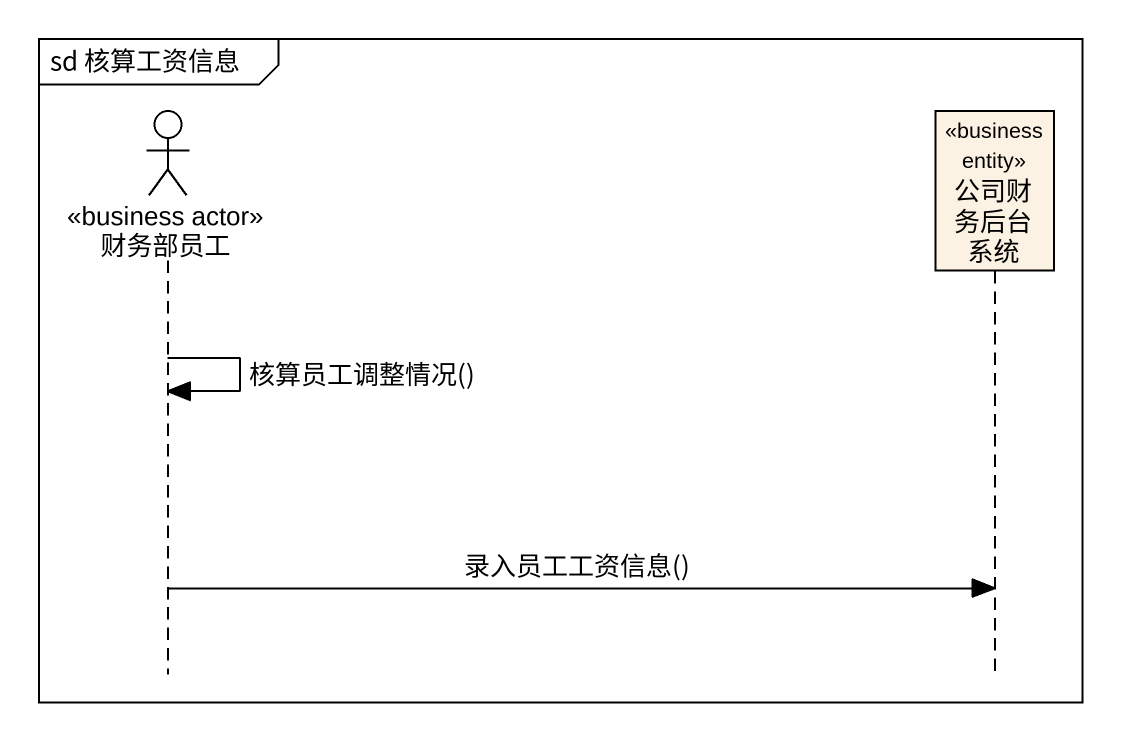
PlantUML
@startuml
mainframe sd 核算工资信息
hide footbox
actor 财务部员工 <<business actor>>
participant 公司财务后台系统 <<business entity>>

财务部员工 -> 财务部员工 : 核算员工调整情况()
财务部员工 -> 公司财务后台系统 : 录入员工工资信息()
@enduml
